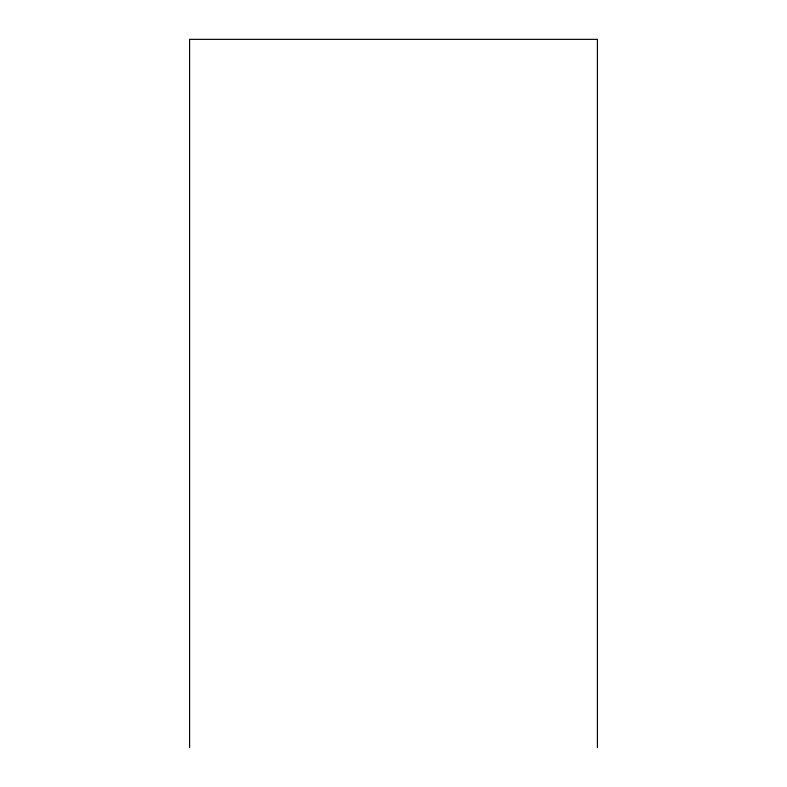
<?xml version="1.0" encoding="UTF-8"?>
<svg xmlns="http://www.w3.org/2000/svg" width="787" height="787" viewBox="0 0 787 787"><rect width="100%" height="100%" fill="white"/><g stroke="black" fill="none" stroke-linecap="round" stroke-linejoin="round"><path stroke-width="1.18" d="M597.412 747.65L597.412 39.35L189.588 39.35L189.588 747.65"/></g></svg>
